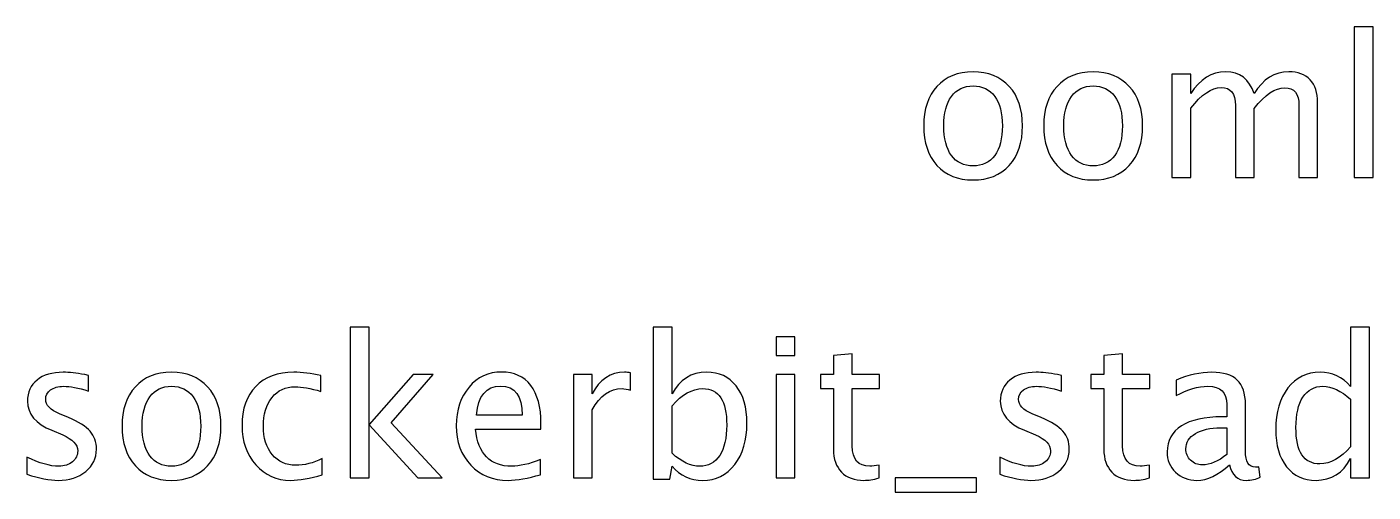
# Model space of a CAD drawing. Header units: centimetres. Extents: x -70 to 51, y -60 to 73.
# Drawn here: x -50.2 to -15.19, y 60.5 to 72.59 of the extents above; entities that cross this region are included whole.
import ezdxf

# ---------------------------------------------------------------- set-up
doc = ezdxf.new("R2010")
doc.units = ezdxf.units.CM
doc.header["$MEASUREMENT"] = 0
doc.layers.add('Layer 1', color=7, linetype='Continuous')

msp = doc.modelspace()

# ---------------------------------------------------------------- linework, layer by layer
at = {"layer": 'Layer 1'}
for points, knots in [([(-15.68006, 68.67044), (-15.68006, 68.67044), (-15.68006, 72.58712), (-15.68006, 72.58712), (-15.68006, 72.58712), (-15.68006, 72.58712), (-15.19238, 72.58712), (-15.19238, 72.58712), (-15.19238, 72.58712), (-15.19238, 72.58712), (-15.19238, 68.67044), (-15.19238, 68.67044), (-15.19238, 68.67044), (-15.19238, 68.67044), (-15.68006, 68.67044), (-15.68006, 68.67044)], [0, 0, 0, 0, 0.2, 0.2, 0.2, 0.2, 0.4, 0.4, 0.4, 0.4, 0.6, 0.6, 0.6, 0.6, 1, 1, 1, 1]), ([(-25.59283, 68.60948), (-25.98822, 68.60948), (-26.30149, 68.73563), (-26.53178, 68.98794), (-26.53178, 68.98794), (-26.76292, 69.24025), (-26.87807, 69.58315), (-26.87807, 70.01579), (-26.87807, 70.01579), (-26.87807, 70.44759), (-26.76292, 70.78965), (-26.53178, 71.04111), (-26.53178, 71.04111), (-26.30149, 71.29257), (-25.98822, 71.41872), (-25.59283, 71.41872), (-25.59283, 71.41872), (-25.19744, 71.41872), (-24.88417, 71.29257), (-24.65388, 71.04111), (-24.65388, 71.04111), (-24.42274, 70.78965), (-24.30759, 70.44759), (-24.30759, 70.01579), (-24.30759, 70.01579), (-24.30759, 69.58315), (-24.42274, 69.24025), (-24.65388, 68.98794), (-24.65388, 68.98794), (-24.88417, 68.73563), (-25.19744, 68.60948), (-25.59283, 68.60948)], [0, 0, 0, 0, 0.11111111, 0.11111111, 0.11111111, 0.11111111, 0.22222222, 0.22222222, 0.22222222, 0.22222222, 0.33333333, 0.33333333, 0.33333333, 0.33333333, 0.44444444, 0.44444444, 0.44444444, 0.44444444, 0.55555556, 0.55555556, 0.55555556, 0.55555556, 0.66666667, 0.66666667, 0.66666667, 0.66666667, 0.77777778, 0.77777778, 0.77777778, 0.77777778, 1, 1, 1, 1]), ([(-22.47202, 68.60948), (-22.86741, 68.60948), (-23.18068, 68.73563), (-23.41097, 68.98794), (-23.41097, 68.98794), (-23.64211, 69.24025), (-23.75726, 69.58315), (-23.75726, 70.01579), (-23.75726, 70.01579), (-23.75726, 70.44759), (-23.64211, 70.78965), (-23.41097, 71.04111), (-23.41097, 71.04111), (-23.18068, 71.29257), (-22.86741, 71.41872), (-22.47202, 71.41872), (-22.47202, 71.41872), (-22.07663, 71.41872), (-21.76336, 71.29257), (-21.53307, 71.04111), (-21.53307, 71.04111), (-21.30193, 70.78965), (-21.18678, 70.44759), (-21.18678, 70.01579), (-21.18678, 70.01579), (-21.18678, 69.58315), (-21.30193, 69.24025), (-21.53307, 68.98794), (-21.53307, 68.98794), (-21.76336, 68.73563), (-22.07663, 68.60948), (-22.47202, 68.60948)], [0, 0, 0, 0, 0.11111111, 0.11111111, 0.11111111, 0.11111111, 0.22222222, 0.22222222, 0.22222222, 0.22222222, 0.33333333, 0.33333333, 0.33333333, 0.33333333, 0.44444444, 0.44444444, 0.44444444, 0.44444444, 0.55555556, 0.55555556, 0.55555556, 0.55555556, 0.66666667, 0.66666667, 0.66666667, 0.66666667, 0.77777778, 0.77777778, 0.77777778, 0.77777778, 1, 1, 1, 1]), ([(-20.42309, 68.67044), (-20.42309, 68.67044), (-20.42309, 71.36284), (-20.42309, 71.36284), (-20.42309, 71.36284), (-20.42309, 71.36284), (-19.93541, 71.36284), (-19.93541, 71.36284), (-19.93541, 71.36284), (-19.93541, 71.36284), (-19.93541, 70.85399), (-19.93541, 70.85399), (-19.93541, 70.85399), (-19.6975, 71.23076), (-19.3927, 71.41872), (-19.01932, 71.41872), (-19.01932, 71.41872), (-18.65948, 71.41872), (-18.4148, 71.23076), (-18.28441, 70.85399), (-18.28441, 70.85399), (-18.05327, 71.23415), (-17.75186, 71.4238), (-17.38186, 71.4238), (-17.38186, 71.4238), (-17.14564, 71.4238), (-16.96192, 71.35437), (-16.83068, 71.21467), (-16.83068, 71.21467), (-16.69945, 71.07497), (-16.63341, 70.87939), (-16.63341, 70.62793), (-16.63341, 70.62793), (-16.63341, 70.62793), (-16.63341, 68.67044), (-16.63341, 68.67044), (-16.63341, 68.67044), (-16.63341, 68.67044), (-17.12109, 68.67044), (-17.12109, 68.67044), (-17.12109, 68.67044), (-17.12109, 68.67044), (-17.12109, 70.5475), (-17.12109, 70.5475), (-17.12109, 70.5475), (-17.12109, 70.85399), (-17.24301, 71.00724), (-17.48685, 71.00724), (-17.48685, 71.00724), (-17.74, 71.00724), (-18.00586, 70.82859), (-18.28441, 70.47045), (-18.28441, 70.47045), (-18.28441, 70.47045), (-18.28441, 68.67044), (-18.28441, 68.67044), (-18.28441, 68.67044), (-18.28441, 68.67044), (-18.77209, 68.67044), (-18.77209, 68.67044), (-18.77209, 68.67044), (-18.77209, 68.67044), (-18.77209, 70.54919), (-18.77209, 70.54919), (-18.77209, 70.54919), (-18.77209, 70.85823), (-18.8957, 71.01232), (-19.14378, 71.01232), (-19.14378, 71.01232), (-19.39016, 71.01232), (-19.65432, 70.83283), (-19.93541, 70.47299), (-19.93541, 70.47299), (-19.93541, 70.47299), (-19.93541, 68.67044), (-19.93541, 68.67044), (-19.93541, 68.67044), (-19.93541, 68.67044), (-20.42309, 68.67044), (-20.42309, 68.67044)], [0, 0, 0, 0, 0.04761905, 0.04761905, 0.04761905, 0.04761905, 0.0952381, 0.0952381, 0.0952381, 0.0952381, 0.14285714, 0.14285714, 0.14285714, 0.14285714, 0.19047619, 0.19047619, 0.19047619, 0.19047619, 0.23809524, 0.23809524, 0.23809524, 0.23809524, 0.28571429, 0.28571429, 0.28571429, 0.28571429, 0.33333333, 0.33333333, 0.33333333, 0.33333333, 0.38095238, 0.38095238, 0.38095238, 0.38095238, 0.42857143, 0.42857143, 0.42857143, 0.42857143, 0.47619048, 0.47619048, 0.47619048, 0.47619048, 0.52380952, 0.52380952, 0.52380952, 0.52380952, 0.57142857, 0.57142857, 0.57142857, 0.57142857, 0.61904762, 0.61904762, 0.61904762, 0.61904762, 0.66666667, 0.66666667, 0.66666667, 0.66666667, 0.71428571, 0.71428571, 0.71428571, 0.71428571, 0.76190476, 0.76190476, 0.76190476, 0.76190476, 0.80952381, 0.80952381, 0.80952381, 0.80952381, 0.85714286, 0.85714286, 0.85714286, 0.85714286, 0.9047619, 0.9047619, 0.9047619, 0.9047619, 1, 1, 1, 1]), ([(-25.59368, 68.97524), (-25.35238, 68.97524), (-25.16442, 69.06583), (-25.03064, 69.24787), (-25.03064, 69.24787), (-24.89772, 69.42905), (-24.83083, 69.68559), (-24.83083, 70.01579), (-24.83083, 70.01579), (-24.83083, 70.34515), (-24.89772, 70.60084), (-25.03064, 70.78203), (-25.03064, 70.78203), (-25.16442, 70.96237), (-25.35238, 71.05296), (-25.59368, 71.05296), (-25.59368, 71.05296), (-25.83582, 71.05296), (-26.02378, 70.96237), (-26.15586, 70.78203), (-26.15586, 70.78203), (-26.28879, 70.60084), (-26.35483, 70.34515), (-26.35483, 70.01579), (-26.35483, 70.01579), (-26.35483, 69.68559), (-26.28879, 69.42905), (-26.15586, 69.24787), (-26.15586, 69.24787), (-26.02378, 69.06583), (-25.83582, 68.97524), (-25.59368, 68.97524)], [0, 0, 0, 0, 0.11111111, 0.11111111, 0.11111111, 0.11111111, 0.22222222, 0.22222222, 0.22222222, 0.22222222, 0.33333333, 0.33333333, 0.33333333, 0.33333333, 0.44444444, 0.44444444, 0.44444444, 0.44444444, 0.55555556, 0.55555556, 0.55555556, 0.55555556, 0.66666667, 0.66666667, 0.66666667, 0.66666667, 0.77777778, 0.77777778, 0.77777778, 0.77777778, 1, 1, 1, 1]), ([(-22.47287, 68.97524), (-22.23157, 68.97524), (-22.04361, 69.06583), (-21.90983, 69.24787), (-21.90983, 69.24787), (-21.77691, 69.42905), (-21.71002, 69.68559), (-21.71002, 70.01579), (-21.71002, 70.01579), (-21.71002, 70.34515), (-21.77691, 70.60084), (-21.90983, 70.78203), (-21.90983, 70.78203), (-22.04361, 70.96237), (-22.23157, 71.05296), (-22.47287, 71.05296), (-22.47287, 71.05296), (-22.71501, 71.05296), (-22.90297, 70.96237), (-23.03505, 70.78203), (-23.03505, 70.78203), (-23.16798, 70.60084), (-23.23402, 70.34515), (-23.23402, 70.01579), (-23.23402, 70.01579), (-23.23402, 69.68559), (-23.16798, 69.42905), (-23.03505, 69.24787), (-23.03505, 69.24787), (-22.90297, 69.06583), (-22.71501, 68.97524), (-22.47287, 68.97524)], [0, 0, 0, 0, 0.11111111, 0.11111111, 0.11111111, 0.11111111, 0.22222222, 0.22222222, 0.22222222, 0.22222222, 0.33333333, 0.33333333, 0.33333333, 0.33333333, 0.44444444, 0.44444444, 0.44444444, 0.44444444, 0.55555556, 0.55555556, 0.55555556, 0.55555556, 0.66666667, 0.66666667, 0.66666667, 0.66666667, 0.77777778, 0.77777778, 0.77777778, 0.77777778, 1, 1, 1, 1]), ([(-41.78704, 60.86417), (-41.78704, 60.86417), (-41.78704, 64.78085), (-41.78704, 64.78085), (-41.78704, 64.78085), (-41.78704, 64.78085), (-41.29936, 64.78085), (-41.29936, 64.78085), (-41.29936, 64.78085), (-41.29936, 64.78085), (-41.29936, 62.25016), (-41.29936, 62.25016), (-41.29936, 62.25016), (-41.29936, 62.25016), (-40.15636, 63.55657), (-40.15636, 63.55657), (-40.15636, 63.55657), (-40.15636, 63.55657), (-39.62973, 63.55657), (-39.62973, 63.55657), (-39.62973, 63.55657), (-39.62973, 63.55657), (-40.72193, 62.30012), (-40.72193, 62.30012), (-40.72193, 62.30012), (-40.72193, 62.30012), (-39.40113, 60.86417), (-39.40113, 60.86417), (-39.40113, 60.86417), (-39.40113, 60.86417), (-40.02936, 60.86417), (-40.02936, 60.86417), (-40.02936, 60.86417), (-40.02936, 60.86417), (-41.29936, 62.24508), (-41.29936, 62.24508), (-41.29936, 62.24508), (-41.29936, 62.24508), (-41.29936, 60.86417), (-41.29936, 60.86417), (-41.29936, 60.86417), (-41.29936, 60.86417), (-41.78704, 60.86417), (-41.78704, 60.86417)], [0, 0, 0, 0, 0.08333333, 0.08333333, 0.08333333, 0.08333333, 0.16666667, 0.16666667, 0.16666667, 0.16666667, 0.25, 0.25, 0.25, 0.25, 0.33333333, 0.33333333, 0.33333333, 0.33333333, 0.41666667, 0.41666667, 0.41666667, 0.41666667, 0.5, 0.5, 0.5, 0.5, 0.58333333, 0.58333333, 0.58333333, 0.58333333, 0.66666667, 0.66666667, 0.66666667, 0.66666667, 0.75, 0.75, 0.75, 0.75, 0.83333333, 0.83333333, 0.83333333, 0.83333333, 1, 1, 1, 1]), ([(-33.9088, 60.83369), (-33.9088, 60.83369), (-33.9088, 64.78085), (-33.9088, 64.78085), (-33.9088, 64.78085), (-33.9088, 64.78085), (-33.42112, 64.78085), (-33.42112, 64.78085), (-33.42112, 64.78085), (-33.42112, 64.78085), (-33.42112, 63.04772), (-33.42112, 63.04772), (-33.42112, 63.04772), (-33.22131, 63.42449), (-32.92074, 63.61245), (-32.52027, 63.61245), (-32.52027, 63.61245), (-32.19599, 63.61245), (-31.94115, 63.49476), (-31.75488, 63.25854), (-31.75488, 63.25854), (-31.56861, 63.02232), (-31.47548, 62.69974), (-31.47548, 62.2908), (-31.47548, 62.2908), (-31.47548, 61.84546), (-31.58131, 61.48562), (-31.79213, 61.213), (-31.79213, 61.213), (-32.00295, 60.93952), (-32.28066, 60.80321), (-32.62441, 60.80321), (-32.62441, 60.80321), (-32.9436, 60.80321), (-33.20945, 60.92513), (-33.42112, 61.16982), (-33.42112, 61.16982), (-33.42112, 61.16982), (-33.48039, 60.83369), (-33.48039, 60.83369), (-33.48039, 60.83369), (-33.48039, 60.83369), (-33.9088, 60.83369), (-33.9088, 60.83369)], [0, 0, 0, 0, 0.08333333, 0.08333333, 0.08333333, 0.08333333, 0.16666667, 0.16666667, 0.16666667, 0.16666667, 0.25, 0.25, 0.25, 0.25, 0.33333333, 0.33333333, 0.33333333, 0.33333333, 0.41666667, 0.41666667, 0.41666667, 0.41666667, 0.5, 0.5, 0.5, 0.5, 0.58333333, 0.58333333, 0.58333333, 0.58333333, 0.66666667, 0.66666667, 0.66666667, 0.66666667, 0.75, 0.75, 0.75, 0.75, 0.83333333, 0.83333333, 0.83333333, 0.83333333, 1, 1, 1, 1]), ([(-15.77659, 60.86417), (-15.77659, 60.86417), (-15.77659, 61.36963), (-15.77659, 61.36963), (-15.77659, 61.36963), (-15.97556, 60.99202), (-16.27528, 60.80321), (-16.67575, 60.80321), (-16.67575, 60.80321), (-17.00087, 60.80321), (-17.25656, 60.9209), (-17.44283, 61.15712), (-17.44283, 61.15712), (-17.6291, 61.39334), (-17.72223, 61.71592), (-17.72223, 62.12486), (-17.72223, 62.12486), (-17.72223, 62.5719), (-17.6164, 62.93173), (-17.40558, 63.20436), (-17.40558, 63.20436), (-17.19391, 63.47614), (-16.9162, 63.61245), (-16.57161, 63.61245), (-16.57161, 63.61245), (-16.25242, 63.61245), (-15.98656, 63.49053), (-15.77659, 63.24584), (-15.77659, 63.24584), (-15.77659, 63.24584), (-15.77659, 64.78085), (-15.77659, 64.78085), (-15.77659, 64.78085), (-15.77659, 64.78085), (-15.28891, 64.78085), (-15.28891, 64.78085), (-15.28891, 64.78085), (-15.28891, 64.78085), (-15.28891, 60.86417), (-15.28891, 60.86417), (-15.28891, 60.86417), (-15.28891, 60.86417), (-15.77659, 60.86417), (-15.77659, 60.86417)], [0, 0, 0, 0, 0.08333333, 0.08333333, 0.08333333, 0.08333333, 0.16666667, 0.16666667, 0.16666667, 0.16666667, 0.25, 0.25, 0.25, 0.25, 0.33333333, 0.33333333, 0.33333333, 0.33333333, 0.41666667, 0.41666667, 0.41666667, 0.41666667, 0.5, 0.5, 0.5, 0.5, 0.58333333, 0.58333333, 0.58333333, 0.58333333, 0.66666667, 0.66666667, 0.66666667, 0.66666667, 0.75, 0.75, 0.75, 0.75, 0.83333333, 0.83333333, 0.83333333, 0.83333333, 1, 1, 1, 1]), ([(-30.71179, 64.04933), (-30.71179, 64.04933), (-30.71179, 64.53701), (-30.71179, 64.53701), (-30.71179, 64.53701), (-30.71179, 64.53701), (-30.22411, 64.53701), (-30.22411, 64.53701), (-30.22411, 64.53701), (-30.22411, 64.53701), (-30.22411, 64.04933), (-30.22411, 64.04933), (-30.22411, 64.04933), (-30.22411, 64.04933), (-30.71179, 64.04933), (-30.71179, 64.04933)], [0, 0, 0, 0, 0.2, 0.2, 0.2, 0.2, 0.4, 0.4, 0.4, 0.4, 0.6, 0.6, 0.6, 0.6, 1, 1, 1, 1]), ([(-28.03971, 60.86502), (-28.19042, 60.82353), (-28.32165, 60.80321), (-28.43256, 60.80321), (-28.43256, 60.80321), (-28.68148, 60.80321), (-28.87537, 60.87433), (-29.01422, 61.01657), (-29.01422, 61.01657), (-29.15392, 61.15881), (-29.22335, 61.35608), (-29.22335, 61.60924), (-29.22335, 61.60924), (-29.22335, 61.60924), (-29.22335, 63.19081), (-29.22335, 63.19081), (-29.22335, 63.19081), (-29.22335, 63.19081), (-29.56032, 63.19081), (-29.56032, 63.19081), (-29.56032, 63.19081), (-29.56032, 63.19081), (-29.56032, 63.55657), (-29.56032, 63.55657), (-29.56032, 63.55657), (-29.56032, 63.55657), (-29.22335, 63.55657), (-29.22335, 63.55657), (-29.22335, 63.55657), (-29.22335, 63.55657), (-29.22335, 64.0434), (-29.22335, 64.0434), (-29.22335, 64.0434), (-29.22335, 64.0434), (-28.73567, 64.08997), (-28.73567, 64.08997), (-28.73567, 64.08997), (-28.73567, 64.08997), (-28.73567, 63.55657), (-28.73567, 63.55657), (-28.73567, 63.55657), (-28.73567, 63.55657), (-28.02955, 63.55657), (-28.02955, 63.55657), (-28.02955, 63.55657), (-28.02955, 63.55657), (-28.02955, 63.19081), (-28.02955, 63.19081), (-28.02955, 63.19081), (-28.02955, 63.19081), (-28.73567, 63.19081), (-28.73567, 63.19081), (-28.73567, 63.19081), (-28.73567, 63.19081), (-28.73567, 61.69729), (-28.73567, 61.69729), (-28.73567, 61.69729), (-28.73567, 61.34508), (-28.58242, 61.16897), (-28.27678, 61.16897), (-28.27678, 61.16897), (-28.21158, 61.16897), (-28.13284, 61.17998), (-28.03971, 61.20114), (-28.03971, 61.20114), (-28.03971, 61.20114), (-28.03971, 60.86502), (-28.03971, 60.86502)], [0, 0, 0, 0, 0.05555556, 0.05555556, 0.05555556, 0.05555556, 0.11111111, 0.11111111, 0.11111111, 0.11111111, 0.16666667, 0.16666667, 0.16666667, 0.16666667, 0.22222222, 0.22222222, 0.22222222, 0.22222222, 0.27777778, 0.27777778, 0.27777778, 0.27777778, 0.33333333, 0.33333333, 0.33333333, 0.33333333, 0.38888889, 0.38888889, 0.38888889, 0.38888889, 0.44444444, 0.44444444, 0.44444444, 0.44444444, 0.5, 0.5, 0.5, 0.5, 0.55555556, 0.55555556, 0.55555556, 0.55555556, 0.61111111, 0.61111111, 0.61111111, 0.61111111, 0.66666667, 0.66666667, 0.66666667, 0.66666667, 0.72222222, 0.72222222, 0.72222222, 0.72222222, 0.77777778, 0.77777778, 0.77777778, 0.77777778, 0.83333333, 0.83333333, 0.83333333, 0.83333333, 0.88888889, 0.88888889, 0.88888889, 0.88888889, 1, 1, 1, 1]), ([(-21.00984, 60.86502), (-21.16055, 60.82353), (-21.29178, 60.80321), (-21.40269, 60.80321), (-21.40269, 60.80321), (-21.65161, 60.80321), (-21.8455, 60.87433), (-21.98435, 61.01657), (-21.98435, 61.01657), (-22.12405, 61.15881), (-22.19348, 61.35608), (-22.19348, 61.60924), (-22.19348, 61.60924), (-22.19348, 61.60924), (-22.19348, 63.19081), (-22.19348, 63.19081), (-22.19348, 63.19081), (-22.19348, 63.19081), (-22.53045, 63.19081), (-22.53045, 63.19081), (-22.53045, 63.19081), (-22.53045, 63.19081), (-22.53045, 63.55657), (-22.53045, 63.55657), (-22.53045, 63.55657), (-22.53045, 63.55657), (-22.19348, 63.55657), (-22.19348, 63.55657), (-22.19348, 63.55657), (-22.19348, 63.55657), (-22.19348, 64.0434), (-22.19348, 64.0434), (-22.19348, 64.0434), (-22.19348, 64.0434), (-21.7058, 64.08997), (-21.7058, 64.08997), (-21.7058, 64.08997), (-21.7058, 64.08997), (-21.7058, 63.55657), (-21.7058, 63.55657), (-21.7058, 63.55657), (-21.7058, 63.55657), (-20.99968, 63.55657), (-20.99968, 63.55657), (-20.99968, 63.55657), (-20.99968, 63.55657), (-20.99968, 63.19081), (-20.99968, 63.19081), (-20.99968, 63.19081), (-20.99968, 63.19081), (-21.7058, 63.19081), (-21.7058, 63.19081), (-21.7058, 63.19081), (-21.7058, 63.19081), (-21.7058, 61.69729), (-21.7058, 61.69729), (-21.7058, 61.69729), (-21.7058, 61.34508), (-21.55255, 61.16897), (-21.24691, 61.16897), (-21.24691, 61.16897), (-21.18171, 61.16897), (-21.10297, 61.17998), (-21.00984, 61.20114), (-21.00984, 61.20114), (-21.00984, 61.20114), (-21.00984, 60.86502), (-21.00984, 60.86502)], [0, 0, 0, 0, 0.05555556, 0.05555556, 0.05555556, 0.05555556, 0.11111111, 0.11111111, 0.11111111, 0.11111111, 0.16666667, 0.16666667, 0.16666667, 0.16666667, 0.22222222, 0.22222222, 0.22222222, 0.22222222, 0.27777778, 0.27777778, 0.27777778, 0.27777778, 0.33333333, 0.33333333, 0.33333333, 0.33333333, 0.38888889, 0.38888889, 0.38888889, 0.38888889, 0.44444444, 0.44444444, 0.44444444, 0.44444444, 0.5, 0.5, 0.5, 0.5, 0.55555556, 0.55555556, 0.55555556, 0.55555556, 0.61111111, 0.61111111, 0.61111111, 0.61111111, 0.66666667, 0.66666667, 0.66666667, 0.66666667, 0.72222222, 0.72222222, 0.72222222, 0.72222222, 0.77777778, 0.77777778, 0.77777778, 0.77777778, 0.83333333, 0.83333333, 0.83333333, 0.83333333, 0.88888889, 0.88888889, 0.88888889, 0.88888889, 1, 1, 1, 1]), ([(-50.19613, 60.96069), (-50.19613, 60.96069), (-50.19613, 61.40773), (-50.19613, 61.40773), (-50.19613, 61.40773), (-49.87694, 61.24856), (-49.60008, 61.16897), (-49.36386, 61.16897), (-49.36386, 61.16897), (-49.22331, 61.16897), (-49.10647, 61.20707), (-49.01418, 61.28327), (-49.01418, 61.28327), (-48.9219, 61.35862), (-48.87533, 61.45345), (-48.87533, 61.56775), (-48.87533, 61.56775), (-48.87533, 61.73454), (-49.00487, 61.87255), (-49.26395, 61.98177), (-49.26395, 61.98177), (-49.26395, 61.98177), (-49.54928, 62.10284), (-49.54928, 62.10284), (-49.54928, 62.10284), (-49.97007, 62.27726), (-50.18089, 62.52956), (-50.18089, 62.85722), (-50.18089, 62.85722), (-50.18089, 63.09175), (-50.09792, 63.27632), (-49.93197, 63.41094), (-49.93197, 63.41094), (-49.76602, 63.54556), (-49.53827, 63.61245), (-49.24956, 63.61245), (-49.24956, 63.61245), (-49.0997, 63.61245), (-48.91343, 63.59213), (-48.69245, 63.55064), (-48.69245, 63.55064), (-48.69245, 63.55064), (-48.59085, 63.53117), (-48.59085, 63.53117), (-48.59085, 63.53117), (-48.59085, 63.53117), (-48.59085, 63.12477), (-48.59085, 63.12477), (-48.59085, 63.12477), (-48.86263, 63.20605), (-49.07938, 63.24669), (-49.24109, 63.24669), (-49.24109, 63.24669), (-49.38333, 63.24669), (-49.49594, 63.21536), (-49.58145, 63.15356), (-49.58145, 63.15356), (-49.66612, 63.09175), (-49.70845, 63.00878), (-49.70845, 62.90464), (-49.70845, 62.90464), (-49.70845, 62.75816), (-49.58992, 62.6337), (-49.352, 62.53295), (-49.352, 62.53295), (-49.352, 62.53295), (-49.11748, 62.43389), (-49.11748, 62.43389), (-49.11748, 62.43389), (-48.85162, 62.32213), (-48.66366, 62.2036), (-48.5536, 62.07914), (-48.5536, 62.07914), (-48.44268, 61.95468), (-48.38765, 61.79889), (-48.38765, 61.61262), (-48.38765, 61.61262), (-48.38765, 61.3764), (-48.48078, 61.18252), (-48.6679, 61.03096), (-48.6679, 61.03096), (-48.85416, 60.87941), (-49.09292, 60.80321), (-49.38333, 60.80321), (-49.38333, 60.80321), (-49.60685, 60.80321), (-49.87694, 60.8557), (-50.19613, 60.96069)], [0, 0, 0, 0, 0.04347826, 0.04347826, 0.04347826, 0.04347826, 0.08695652, 0.08695652, 0.08695652, 0.08695652, 0.13043478, 0.13043478, 0.13043478, 0.13043478, 0.17391304, 0.17391304, 0.17391304, 0.17391304, 0.2173913, 0.2173913, 0.2173913, 0.2173913, 0.26086957, 0.26086957, 0.26086957, 0.26086957, 0.30434783, 0.30434783, 0.30434783, 0.30434783, 0.34782609, 0.34782609, 0.34782609, 0.34782609, 0.39130435, 0.39130435, 0.39130435, 0.39130435, 0.43478261, 0.43478261, 0.43478261, 0.43478261, 0.47826087, 0.47826087, 0.47826087, 0.47826087, 0.52173913, 0.52173913, 0.52173913, 0.52173913, 0.56521739, 0.56521739, 0.56521739, 0.56521739, 0.60869565, 0.60869565, 0.60869565, 0.60869565, 0.65217391, 0.65217391, 0.65217391, 0.65217391, 0.69565217, 0.69565217, 0.69565217, 0.69565217, 0.73913043, 0.73913043, 0.73913043, 0.73913043, 0.7826087, 0.7826087, 0.7826087, 0.7826087, 0.82608696, 0.82608696, 0.82608696, 0.82608696, 0.86956522, 0.86956522, 0.86956522, 0.86956522, 0.91304348, 0.91304348, 0.91304348, 0.91304348, 1, 1, 1, 1]), ([(-46.43778, 60.80321), (-46.83317, 60.80321), (-47.14644, 60.92936), (-47.37673, 61.18167), (-47.37673, 61.18167), (-47.60787, 61.43398), (-47.72302, 61.77688), (-47.72302, 62.20952), (-47.72302, 62.20952), (-47.72302, 62.64132), (-47.60787, 62.98338), (-47.37673, 63.23484), (-47.37673, 63.23484), (-47.14644, 63.4863), (-46.83317, 63.61245), (-46.43778, 63.61245), (-46.43778, 63.61245), (-46.04239, 63.61245), (-45.72912, 63.4863), (-45.49883, 63.23484), (-45.49883, 63.23484), (-45.26769, 62.98338), (-45.15254, 62.64132), (-45.15254, 62.20952), (-45.15254, 62.20952), (-45.15254, 61.77688), (-45.26769, 61.43398), (-45.49883, 61.18167), (-45.49883, 61.18167), (-45.72912, 60.92936), (-46.04239, 60.80321), (-46.43778, 60.80321)], [0, 0, 0, 0, 0.11111111, 0.11111111, 0.11111111, 0.11111111, 0.22222222, 0.22222222, 0.22222222, 0.22222222, 0.33333333, 0.33333333, 0.33333333, 0.33333333, 0.44444444, 0.44444444, 0.44444444, 0.44444444, 0.55555556, 0.55555556, 0.55555556, 0.55555556, 0.66666667, 0.66666667, 0.66666667, 0.66666667, 0.77777778, 0.77777778, 0.77777778, 0.77777778, 1, 1, 1, 1]), ([(-42.51941, 60.94545), (-42.83522, 60.85062), (-43.10784, 60.80321), (-43.33729, 60.80321), (-43.33729, 60.80321), (-43.70136, 60.80321), (-44.00277, 60.93783), (-44.24238, 61.20622), (-44.24238, 61.20622), (-44.48198, 61.47546), (-44.60221, 61.81498), (-44.60221, 62.22392), (-44.60221, 62.22392), (-44.60221, 62.6608), (-44.48368, 63.002), (-44.24661, 63.24584), (-44.24661, 63.24584), (-44.00954, 63.49053), (-43.6785, 63.61245), (-43.25347, 63.61245), (-43.25347, 63.61245), (-43.04434, 63.61245), (-42.80897, 63.58366), (-42.54989, 63.52609), (-42.54989, 63.52609), (-42.54989, 63.52609), (-42.54989, 63.11461), (-42.54989, 63.11461), (-42.54989, 63.11461), (-42.82506, 63.19589), (-43.04942, 63.23653), (-43.22214, 63.23653), (-43.22214, 63.23653), (-43.47276, 63.23653), (-43.67342, 63.14255), (-43.82328, 62.95544), (-43.82328, 62.95544), (-43.97314, 62.76832), (-44.04849, 62.51856), (-44.04849, 62.20698), (-44.04849, 62.20698), (-44.04849, 61.90472), (-43.9706, 61.66088), (-43.81566, 61.47377), (-43.81566, 61.47377), (-43.66072, 61.2875), (-43.45836, 61.19437), (-43.2069, 61.19437), (-43.2069, 61.19437), (-42.98423, 61.19437), (-42.75563, 61.25194), (-42.51941, 61.36709), (-42.51941, 61.36709), (-42.51941, 61.36709), (-42.51941, 60.94545), (-42.51941, 60.94545)], [0, 0, 0, 0, 0.06666667, 0.06666667, 0.06666667, 0.06666667, 0.13333333, 0.13333333, 0.13333333, 0.13333333, 0.2, 0.2, 0.2, 0.2, 0.26666667, 0.26666667, 0.26666667, 0.26666667, 0.33333333, 0.33333333, 0.33333333, 0.33333333, 0.4, 0.4, 0.4, 0.4, 0.46666667, 0.46666667, 0.46666667, 0.46666667, 0.53333333, 0.53333333, 0.53333333, 0.53333333, 0.6, 0.6, 0.6, 0.6, 0.66666667, 0.66666667, 0.66666667, 0.66666667, 0.73333333, 0.73333333, 0.73333333, 0.73333333, 0.8, 0.8, 0.8, 0.8, 0.86666667, 0.86666667, 0.86666667, 0.86666667, 1, 1, 1, 1]), ([(-36.84166, 60.95053), (-37.16932, 60.85232), (-37.44957, 60.80321), (-37.68325, 60.80321), (-37.68325, 60.80321), (-38.08203, 60.80321), (-38.4063, 60.93529), (-38.65607, 61.1986), (-38.65607, 61.1986), (-38.90583, 61.46192), (-39.03114, 61.80312), (-39.03114, 62.22307), (-39.03114, 62.22307), (-39.03114, 62.63032), (-38.92107, 62.96475), (-38.70009, 63.22637), (-38.70009, 63.22637), (-38.47911, 63.48714), (-38.19633, 63.61753), (-37.85173, 63.61753), (-37.85173, 63.61753), (-37.52577, 63.61753), (-37.27346, 63.50154), (-37.09566, 63.26955), (-37.09566, 63.26955), (-36.91786, 63.03756), (-36.82896, 62.70906), (-36.82896, 62.28318), (-36.82896, 62.28318), (-36.82896, 62.28318), (-36.8315, 62.13417), (-36.8315, 62.13417), (-36.8315, 62.13417), (-36.8315, 62.13417), (-38.5333, 62.13417), (-38.5333, 62.13417), (-38.5333, 62.13417), (-38.46218, 61.4907), (-38.14807, 61.16897), (-37.59181, 61.16897), (-37.59181, 61.16897), (-37.38776, 61.16897), (-37.13799, 61.22654), (-36.84166, 61.34169), (-36.84166, 61.34169), (-36.84166, 61.34169), (-36.84166, 60.95053), (-36.84166, 60.95053)], [0, 0, 0, 0, 0.07692308, 0.07692308, 0.07692308, 0.07692308, 0.15384615, 0.15384615, 0.15384615, 0.15384615, 0.23076923, 0.23076923, 0.23076923, 0.23076923, 0.30769231, 0.30769231, 0.30769231, 0.30769231, 0.38461538, 0.38461538, 0.38461538, 0.38461538, 0.46153846, 0.46153846, 0.46153846, 0.46153846, 0.53846154, 0.53846154, 0.53846154, 0.53846154, 0.61538462, 0.61538462, 0.61538462, 0.61538462, 0.69230769, 0.69230769, 0.69230769, 0.69230769, 0.76923077, 0.76923077, 0.76923077, 0.76923077, 0.84615385, 0.84615385, 0.84615385, 0.84615385, 1, 1, 1, 1]), ([(-35.98737, 60.86417), (-35.98737, 60.86417), (-35.98737, 63.55657), (-35.98737, 63.55657), (-35.98737, 63.55657), (-35.98737, 63.55657), (-35.49969, 63.55657), (-35.49969, 63.55657), (-35.49969, 63.55657), (-35.49969, 63.55657), (-35.49969, 63.04772), (-35.49969, 63.04772), (-35.49969, 63.04772), (-35.3058, 63.42449), (-35.02471, 63.61245), (-34.65556, 63.61245), (-34.65556, 63.61245), (-34.60561, 63.61245), (-34.55312, 63.60822), (-34.49893, 63.59975), (-34.49893, 63.59975), (-34.49893, 63.59975), (-34.49893, 63.1434), (-34.49893, 63.1434), (-34.49893, 63.1434), (-34.5836, 63.17134), (-34.6581, 63.18573), (-34.72245, 63.18573), (-34.72245, 63.18573), (-35.03233, 63.18573), (-35.29141, 63.00285), (-35.49969, 62.63624), (-35.49969, 62.63624), (-35.49969, 62.63624), (-35.49969, 60.86417), (-35.49969, 60.86417), (-35.49969, 60.86417), (-35.49969, 60.86417), (-35.98737, 60.86417), (-35.98737, 60.86417)], [0, 0, 0, 0, 0.09090909, 0.09090909, 0.09090909, 0.09090909, 0.18181818, 0.18181818, 0.18181818, 0.18181818, 0.27272727, 0.27272727, 0.27272727, 0.27272727, 0.36363636, 0.36363636, 0.36363636, 0.36363636, 0.45454545, 0.45454545, 0.45454545, 0.45454545, 0.54545455, 0.54545455, 0.54545455, 0.54545455, 0.63636364, 0.63636364, 0.63636364, 0.63636364, 0.72727273, 0.72727273, 0.72727273, 0.72727273, 0.81818182, 0.81818182, 0.81818182, 0.81818182, 1, 1, 1, 1]), ([(-30.71179, 60.86417), (-30.71179, 60.86417), (-30.71179, 63.55657), (-30.71179, 63.55657), (-30.71179, 63.55657), (-30.71179, 63.55657), (-30.22411, 63.55657), (-30.22411, 63.55657), (-30.22411, 63.55657), (-30.22411, 63.55657), (-30.22411, 60.86417), (-30.22411, 60.86417), (-30.22411, 60.86417), (-30.22411, 60.86417), (-30.71179, 60.86417), (-30.71179, 60.86417)], [0, 0, 0, 0, 0.2, 0.2, 0.2, 0.2, 0.4, 0.4, 0.4, 0.4, 0.6, 0.6, 0.6, 0.6, 1, 1, 1, 1]), ([(-24.90027, 60.96069), (-24.90027, 60.96069), (-24.90027, 61.40773), (-24.90027, 61.40773), (-24.90027, 61.40773), (-24.58108, 61.24856), (-24.30422, 61.16897), (-24.068, 61.16897), (-24.068, 61.16897), (-23.92745, 61.16897), (-23.81061, 61.20707), (-23.71832, 61.28327), (-23.71832, 61.28327), (-23.62604, 61.35862), (-23.57947, 61.45345), (-23.57947, 61.56775), (-23.57947, 61.56775), (-23.57947, 61.73454), (-23.70901, 61.87255), (-23.96809, 61.98177), (-23.96809, 61.98177), (-23.96809, 61.98177), (-24.25342, 62.10284), (-24.25342, 62.10284), (-24.25342, 62.10284), (-24.67421, 62.27726), (-24.88503, 62.52956), (-24.88503, 62.85722), (-24.88503, 62.85722), (-24.88503, 63.09175), (-24.80206, 63.27632), (-24.63611, 63.41094), (-24.63611, 63.41094), (-24.47016, 63.54556), (-24.24241, 63.61245), (-23.9537, 63.61245), (-23.9537, 63.61245), (-23.80384, 63.61245), (-23.61757, 63.59213), (-23.39659, 63.55064), (-23.39659, 63.55064), (-23.39659, 63.55064), (-23.29499, 63.53117), (-23.29499, 63.53117), (-23.29499, 63.53117), (-23.29499, 63.53117), (-23.29499, 63.12477), (-23.29499, 63.12477), (-23.29499, 63.12477), (-23.56677, 63.20605), (-23.78352, 63.24669), (-23.94523, 63.24669), (-23.94523, 63.24669), (-24.08747, 63.24669), (-24.20008, 63.21536), (-24.28559, 63.15356), (-24.28559, 63.15356), (-24.37026, 63.09175), (-24.41259, 63.00878), (-24.41259, 62.90464), (-24.41259, 62.90464), (-24.41259, 62.75816), (-24.29406, 62.6337), (-24.05614, 62.53295), (-24.05614, 62.53295), (-24.05614, 62.53295), (-23.82162, 62.43389), (-23.82162, 62.43389), (-23.82162, 62.43389), (-23.55576, 62.32213), (-23.3678, 62.2036), (-23.25774, 62.07914), (-23.25774, 62.07914), (-23.14682, 61.95468), (-23.09179, 61.79889), (-23.09179, 61.61262), (-23.09179, 61.61262), (-23.09179, 61.3764), (-23.18492, 61.18252), (-23.37204, 61.03096), (-23.37204, 61.03096), (-23.5583, 60.87941), (-23.79706, 60.80321), (-24.08747, 60.80321), (-24.08747, 60.80321), (-24.31099, 60.80321), (-24.58108, 60.8557), (-24.90027, 60.96069)], [0, 0, 0, 0, 0.04347826, 0.04347826, 0.04347826, 0.04347826, 0.08695652, 0.08695652, 0.08695652, 0.08695652, 0.13043478, 0.13043478, 0.13043478, 0.13043478, 0.17391304, 0.17391304, 0.17391304, 0.17391304, 0.2173913, 0.2173913, 0.2173913, 0.2173913, 0.26086957, 0.26086957, 0.26086957, 0.26086957, 0.30434783, 0.30434783, 0.30434783, 0.30434783, 0.34782609, 0.34782609, 0.34782609, 0.34782609, 0.39130435, 0.39130435, 0.39130435, 0.39130435, 0.43478261, 0.43478261, 0.43478261, 0.43478261, 0.47826087, 0.47826087, 0.47826087, 0.47826087, 0.52173913, 0.52173913, 0.52173913, 0.52173913, 0.56521739, 0.56521739, 0.56521739, 0.56521739, 0.60869565, 0.60869565, 0.60869565, 0.60869565, 0.65217391, 0.65217391, 0.65217391, 0.65217391, 0.69565217, 0.69565217, 0.69565217, 0.69565217, 0.73913043, 0.73913043, 0.73913043, 0.73913043, 0.7826087, 0.7826087, 0.7826087, 0.7826087, 0.82608696, 0.82608696, 0.82608696, 0.82608696, 0.86956522, 0.86956522, 0.86956522, 0.86956522, 0.91304348, 0.91304348, 0.91304348, 0.91304348, 1, 1, 1, 1]), ([(-18.92619, 61.20707), (-19.21914, 60.93783), (-19.50108, 60.80321), (-19.77201, 60.80321), (-19.77201, 60.80321), (-19.99469, 60.80321), (-20.18011, 60.87264), (-20.32658, 61.01234), (-20.32658, 61.01234), (-20.4739, 61.15204), (-20.54756, 61.32814), (-20.54756, 61.54066), (-20.54756, 61.54066), (-20.54756, 61.83445), (-20.42395, 62.06051), (-20.17672, 62.21799), (-20.17672, 62.21799), (-19.92949, 62.37547), (-19.57474, 62.45421), (-19.11246, 62.45421), (-19.11246, 62.45421), (-19.11246, 62.45421), (-18.99816, 62.45421), (-18.99816, 62.45421), (-18.99816, 62.45421), (-18.99816, 62.45421), (-18.99816, 62.77848), (-18.99816, 62.77848), (-18.99816, 62.77848), (-18.99816, 63.0909), (-19.16072, 63.24669), (-19.48669, 63.24669), (-19.48669, 63.24669), (-19.73899, 63.24669), (-20.01501, 63.1671), (-20.31388, 63.00793), (-20.31388, 63.00793), (-20.31388, 63.00793), (-20.31388, 63.40925), (-20.31388, 63.40925), (-20.31388, 63.40925), (-19.98537, 63.54472), (-19.67549, 63.61245), (-19.38509, 63.61245), (-19.38509, 63.61245), (-19.08621, 63.61245), (-18.86523, 63.54472), (-18.72384, 63.4084), (-18.72384, 63.4084), (-18.5816, 63.27209), (-18.51048, 63.06212), (-18.51048, 62.77848), (-18.51048, 62.77848), (-18.51048, 62.77848), (-18.51048, 61.56182), (-18.51048, 61.56182), (-18.51048, 61.56182), (-18.51048, 61.28327), (-18.42497, 61.14357), (-18.25309, 61.14357), (-18.25309, 61.14357), (-18.23193, 61.14357), (-18.2006, 61.14696), (-18.15911, 61.15373), (-18.15911, 61.15373), (-18.15911, 61.15373), (-18.1244, 60.8828), (-18.1244, 60.8828), (-18.1244, 60.8828), (-18.23531, 60.82946), (-18.35723, 60.80321), (-18.49101, 60.80321), (-18.49101, 60.80321), (-18.71876, 60.80321), (-18.86354, 60.93783), (-18.92619, 61.20707)], [0, 0, 0, 0, 0.05, 0.05, 0.05, 0.05, 0.1, 0.1, 0.1, 0.1, 0.15, 0.15, 0.15, 0.15, 0.2, 0.2, 0.2, 0.2, 0.25, 0.25, 0.25, 0.25, 0.3, 0.3, 0.3, 0.3, 0.35, 0.35, 0.35, 0.35, 0.4, 0.4, 0.4, 0.4, 0.45, 0.45, 0.45, 0.45, 0.5, 0.5, 0.5, 0.5, 0.55, 0.55, 0.55, 0.55, 0.6, 0.6, 0.6, 0.6, 0.65, 0.65, 0.65, 0.65, 0.7, 0.7, 0.7, 0.7, 0.75, 0.75, 0.75, 0.75, 0.8, 0.8, 0.8, 0.8, 0.85, 0.85, 0.85, 0.85, 0.9, 0.9, 0.9, 0.9, 1, 1, 1, 1]), ([(-46.43863, 61.16897), (-46.19733, 61.16897), (-46.00937, 61.25956), (-45.87559, 61.4416), (-45.87559, 61.4416), (-45.74267, 61.62278), (-45.67578, 61.87932), (-45.67578, 62.20952), (-45.67578, 62.20952), (-45.67578, 62.53888), (-45.74267, 62.79457), (-45.87559, 62.97576), (-45.87559, 62.97576), (-46.00937, 63.1561), (-46.19733, 63.24669), (-46.43863, 63.24669), (-46.43863, 63.24669), (-46.68077, 63.24669), (-46.86873, 63.1561), (-47.00081, 62.97576), (-47.00081, 62.97576), (-47.13374, 62.79457), (-47.19978, 62.53888), (-47.19978, 62.20952), (-47.19978, 62.20952), (-47.19978, 61.87932), (-47.13374, 61.62278), (-47.00081, 61.4416), (-47.00081, 61.4416), (-46.86873, 61.25956), (-46.68077, 61.16897), (-46.43863, 61.16897)], [0, 0, 0, 0, 0.11111111, 0.11111111, 0.11111111, 0.11111111, 0.22222222, 0.22222222, 0.22222222, 0.22222222, 0.33333333, 0.33333333, 0.33333333, 0.33333333, 0.44444444, 0.44444444, 0.44444444, 0.44444444, 0.55555556, 0.55555556, 0.55555556, 0.55555556, 0.66666667, 0.66666667, 0.66666667, 0.66666667, 0.77777778, 0.77777778, 0.77777778, 0.77777778, 1, 1, 1, 1]), ([(-38.5079, 62.49993), (-38.5079, 62.49993), (-37.31918, 62.49993), (-37.31918, 62.49993), (-37.31918, 62.49993), (-37.31918, 63.00116), (-37.50629, 63.25177), (-37.87967, 63.25177), (-37.87967, 63.25177), (-38.25559, 63.25177), (-38.46472, 63.00116), (-38.5079, 62.49993)], [0, 0, 0, 0, 0.25, 0.25, 0.25, 0.25, 0.5, 0.5, 0.5, 0.5, 1, 1, 1, 1]), ([(-33.42112, 61.50594), (-33.16966, 61.28158), (-32.93005, 61.16897), (-32.7023, 61.16897), (-32.7023, 61.16897), (-32.47793, 61.16897), (-32.30437, 61.26295), (-32.18245, 61.45006), (-32.18245, 61.45006), (-32.05968, 61.63718), (-31.99872, 61.90049), (-31.99872, 62.24085), (-31.99872, 62.24085), (-31.99872, 62.87077), (-32.207, 63.18573), (-32.62356, 63.18573), (-32.62356, 63.18573), (-32.89619, 63.18573), (-33.16204, 63.03841), (-33.42112, 62.74292), (-33.42112, 62.74292), (-33.42112, 62.74292), (-33.42112, 61.50594), (-33.42112, 61.50594)], [0, 0, 0, 0, 0.14285714, 0.14285714, 0.14285714, 0.14285714, 0.28571429, 0.28571429, 0.28571429, 0.28571429, 0.42857143, 0.42857143, 0.42857143, 0.42857143, 0.57142857, 0.57142857, 0.57142857, 0.57142857, 0.71428571, 0.71428571, 0.71428571, 0.71428571, 1, 1, 1, 1]), ([(-15.77659, 62.91226), (-16.02974, 63.13493), (-16.26935, 63.24669), (-16.49626, 63.24669), (-16.49626, 63.24669), (-16.71978, 63.24669), (-16.8925, 63.15356), (-17.01526, 62.96644), (-17.01526, 62.96644), (-17.13803, 62.78018), (-17.19899, 62.51602), (-17.19899, 62.17396), (-17.19899, 62.17396), (-17.19899, 61.54489), (-16.99071, 61.22993), (-16.5733, 61.22993), (-16.5733, 61.22993), (-16.30237, 61.22993), (-16.03652, 61.3781), (-15.77659, 61.67358), (-15.77659, 61.67358), (-15.77659, 61.67358), (-15.77659, 62.91226), (-15.77659, 62.91226)], [0, 0, 0, 0, 0.14285714, 0.14285714, 0.14285714, 0.14285714, 0.28571429, 0.28571429, 0.28571429, 0.28571429, 0.42857143, 0.42857143, 0.42857143, 0.42857143, 0.57142857, 0.57142857, 0.57142857, 0.57142857, 0.71428571, 0.71428571, 0.71428571, 0.71428571, 1, 1, 1, 1]), ([(-18.99816, 61.47292), (-18.99816, 61.47292), (-18.99816, 62.16465), (-18.99816, 62.16465), (-18.99816, 62.16465), (-18.99816, 62.16465), (-19.15479, 62.16973), (-19.15479, 62.16973), (-19.15479, 62.16973), (-19.42573, 62.16973), (-19.64417, 62.11978), (-19.81096, 62.01987), (-19.81096, 62.01987), (-19.97691, 61.91912), (-20.05988, 61.78619), (-20.05988, 61.62024), (-20.05988, 61.62024), (-20.05988, 61.50425), (-20.01839, 61.40604), (-19.93627, 61.3256), (-19.93627, 61.3256), (-19.85329, 61.24517), (-19.75254, 61.20453), (-19.63316, 61.20453), (-19.63316, 61.20453), (-19.42996, 61.20453), (-19.21829, 61.29428), (-18.99816, 61.47292)], [0, 0, 0, 0, 0.125, 0.125, 0.125, 0.125, 0.25, 0.25, 0.25, 0.25, 0.375, 0.375, 0.375, 0.375, 0.5, 0.5, 0.5, 0.5, 0.625, 0.625, 0.625, 0.625, 0.75, 0.75, 0.75, 0.75, 1, 1, 1, 1]), ([(-27.61807, 60.49841), (-27.61807, 60.49841), (-27.61807, 60.86417), (-27.61807, 60.86417), (-27.61807, 60.86417), (-27.61807, 60.86417), (-25.50479, 60.86417), (-25.50479, 60.86417), (-25.50479, 60.86417), (-25.50479, 60.86417), (-25.50479, 60.49841), (-25.50479, 60.49841), (-25.50479, 60.49841), (-25.50479, 60.49841), (-27.61807, 60.49841), (-27.61807, 60.49841)], [0, 0, 0, 0, 0.2, 0.2, 0.2, 0.2, 0.4, 0.4, 0.4, 0.4, 0.6, 0.6, 0.6, 0.6, 1, 1, 1, 1])]:
    msp.add_open_spline(points, degree=3, knots=knots, dxfattribs=at)

doc.saveas('drawing.dxf')
